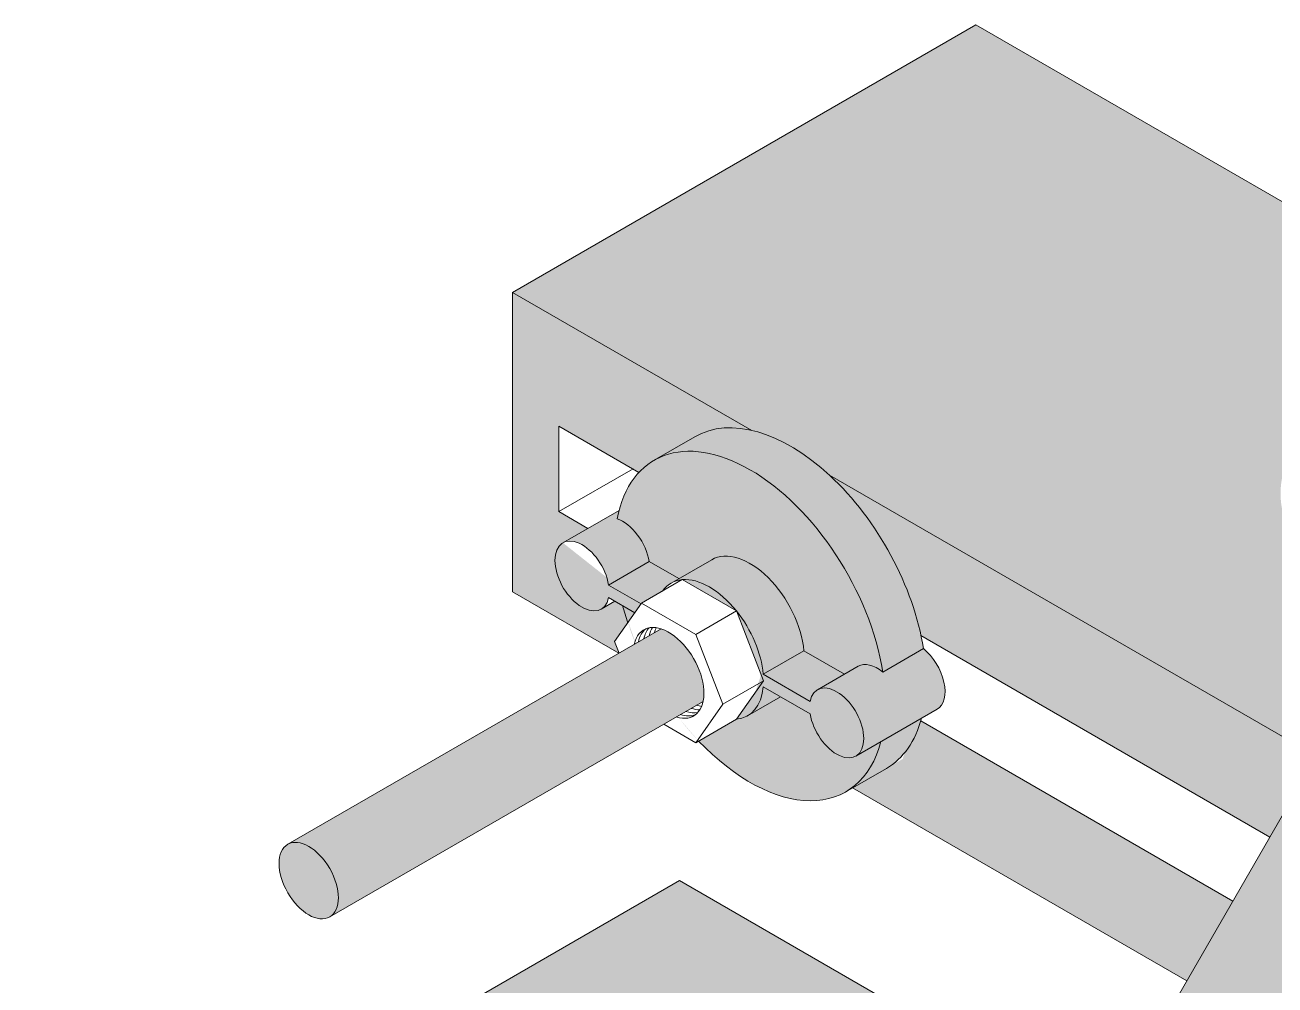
# Model space of a CAD drawing. Extents: x -23436 to 4767, y -3862 to 10024.
# Drawn here: x -14843.08 to -14802.2, y 7955.41 to 7986.83 of the extents above; entities that cross this region are included whole.
import ezdxf

# ---------------------------------------------------------------- set-up
doc = ezdxf.new("R2010")
doc.units = 0
doc.layers.get('0').update_dxf_attribs({"lineweight": 13})
doc.layers.add('3D.', color=254, linetype='Continuous')
doc.layers.add('Reaproveitamento', color=252, linetype='Continuous')
doc.layers.add('Escora de Viga', color=250, linetype='Continuous', lineweight=20)
doc.layers.add('Madeira', color=100, linetype='Continuous', lineweight=13)

msp = doc.modelspace()

# ---------------------------------------------------------------- hatches: boundary and pattern name
at = {"layer": '3D.'}
h = msp.add_hatch(color=9, dxfattribs=at)
edge = h.paths.add_edge_path()
edge.add_line((-14800.84155643063, 7962.899693751229), (-14799.91928641255, 7964.497112281011))
edge.add_line((-14799.91928641255, 7964.497112281011), (-14800.66174853286, 7964.925772985926))
edge.add_line((-14800.66174853286, 7964.925772985926), (-14798.73277536024, 7968.266852527131))
edge.add_line((-14798.73277536024, 7968.266852527131), (-14800.95864633449, 7969.551959733131))
edge.add_spline(control_points=[(-14800.95864633449, 7969.551959733131), (-14801.15795179516, 7969.667028794634), (-14801.33682417947, 7969.816949338639), (-14801.63863647044, 7970.170613966433), (-14801.75975307725, 7970.375378627841), (-14801.93912825514, 7970.825358555217), (-14801.99253994967, 7971.072296662229), (-14802.02597316717, 7971.572459744029), (-14802.00551588427, 7971.825874366814), (-14801.89823158419, 7972.318808007522), (-14801.81141259278, 7972.558419201627), (-14801.67397047947, 7972.825345968931), (-14801.65125957057, 7972.866961238326), (-14801.62756190509, 7972.908006798929)], knot_values=[1.570796326794896, 1.570796326794896, 1.570796326794896, 1.570796326794896, 1.852598109787764, 1.852598109787764, 2.142978333287198, 2.142978333287198, 2.454389226376052, 2.454389226376052, 2.768548491735048, 2.768548491735048, 3.082707757094047, 3.082707757094047, 3.141592653589877, 3.141592653589877, 3.141592653589877, 3.141592653589877], degree=3, periodic=0)
edge.add_line((-14801.62756190509, 7972.908006798929), (-14798.18706492767, 7978.86712236723))
edge.add_line((-14798.18706492744, 7978.86712236723), (-14811.97781591334, 7986.829216161235))
edge.add_line((-14811.97781591334, 7986.829216161235), (-14827.13326047956, 7978.079216161337))
edge.add_line((-14827.13326047956, 7978.079216161337), (-14819.3119488581, 7973.56357979114))
edge.add_ellipse((-14818.03999373993, 7967.929216161227), major_axis=(-3.132520536443655, 5.425684724873319), ratio=0.5773502691896255, start_angle=298.3144101118195, end_angle=331.6855898882364, ccw=False)
edge.add_ellipse((-14818.03999373993, 7967.929216161227), major_axis=(-3.132520536443655, 5.425684724873319), ratio=0.5773502691896255, start_angle=236.2930856372637, end_angle=298.3144101118195)
edge.add_line((-14816.76803862189, 7972.094852531432), (-14800.84155643063, 7962.899693751229))
h = msp.add_hatch(color=9, dxfattribs=at)
edge = h.paths.add_edge_path()
edge.add_line((-14827.13326047956, 7978.079216161337), (-14827.13326047956, 7968.279216161334))
edge.add_line((-14827.13326047956, 7968.279216161334), (-14823.65523247416, 7966.271175756237))
edge.add_line((-14823.65523247416, 7966.271175756237), (-14823.65254016036, 7966.272730164537))
edge.add_line((-14823.65254016036, 7966.272730164537), (-14823.79906267505, 7966.650370007426))
edge.add_line((-14823.79906267517, 7966.650370007426), (-14823.36662871084, 7967.265572070219))
edge.add_ellipse((-14819.36900964806, 7967.161908469019), major_axis=(3.132520536443653, -5.425684724873324), ratio=0.5773502691896261, start_angle=244.8768740700786, end_angle=250.5264724854359, ccw=False)
edge.add_line((-14823.53514419596, 7967.827996602429), (-14823.78646930809, 7967.973099223631))
edge.add_line((-14823.78646930809, 7967.973099223631), (-14824.23577129423, 7967.713694600827))
edge.add_ellipse((-14824.86227540149, 7968.798831545924), major_axis=(0.6265041072887299, -1.085136944974663), ratio=0.5773502691896263, start_angle=180.0000000000004, end_angle=359.9999999999916, ccw=False)
edge.add_ellipse((-14824.86227540149, 7968.798831545924), major_axis=(0.6265041072887299, -1.085136944974663), ratio=0.5773502691896263, start_angle=56.53695903279425, end_angle=180)
edge.add_line((-14825.48877950887, 7969.883968490818), (-14824.67053478137, 7970.35638230463))
edge.add_line((-14824.67053478137, 7970.35638230463), (-14825.61771602307, 7970.904216161334))
edge.add_line((-14825.61771602307, 7970.904216161334), (-14825.61771602307, 7973.704216161337))
edge.add_line((-14825.61771602307, 7973.704216161337), (-14822.99920199976, 7972.189711256522))
edge.add_ellipse((-14819.36900964806, 7967.161908469019), major_axis=(3.132520536443653, -5.425684724873324), ratio=0.5773502691896261, start_angle=179.9999999999922, end_angle=190.0294449986442, ccw=False)
edge.add_line((-14822.50153018454, 7972.587593193924), (-14821.17251427648, 7973.354900886234))
edge.add_ellipse((-14818.03999373993, 7967.929216161227), major_axis=(-3.132520536443653, 5.425684724873324), ratio=0.5773502691896261, start_angle=331.6855898881532, end_angle=359.99999999999744, ccw=False)
edge.add_line((-14819.3119488581, 7973.56357979114), (-14827.13326047956, 7978.079216161337))
h = msp.add_hatch(color=8, dxfattribs=at)
edge = h.paths.add_edge_path()
edge.add_ellipse((-14818.03999373993, 7967.929216161227), major_axis=(-3.132520536443653, 5.425684724873324), ratio=0.5773502691896261, start_angle=240.0280419755354, end_angle=298.3144101118478)
edge.add_ellipse((-14818.03999373993, 7967.929216161227), major_axis=(-3.132520536443653, 5.425684724873324), ratio=0.5773502691896261, start_angle=298.3144101118478, end_angle=331.6855898881549)
edge.add_ellipse((-14818.03999373993, 7967.929216161227), major_axis=(-3.132520536443653, 5.425684724873324), ratio=0.5773502691896261, start_angle=331.6855898881549, end_angle=360)
edge.add_line((-14821.17251427636, 7973.354900886234), (-14822.50153018454, 7972.587593193735))
edge.add_ellipse((-14819.36900964806, 7967.161908469019), major_axis=(3.132520536443653, -5.425684724873324), ratio=0.5773502691896261, start_angle=56.29308563726602, end_angle=180.0000000000087, ccw=False)
edge.add_line((-14815.02472998809, 7965.655471972832), (-14813.69571407996, 7966.422779665112))
edge.add_ellipse((-14818.03999373993, 7967.929216161227), major_axis=(-3.132520536443653, 5.425684724873324), ratio=0.5773502691896261, start_angle=236.2930856372691, end_angle=240.0280419755354)
h = msp.add_hatch(color=8, dxfattribs=at)
edge = h.paths.add_edge_path()
edge.add_ellipse((-14819.36900964806, 7967.161908469019), major_axis=(3.132520536443657, -5.425684724873324), ratio=0.577350269189626, start_angle=56.29308563726573, end_angle=180.0000000000078)
edge.add_ellipse((-14819.36900964806, 7967.161908469019), major_axis=(3.132520536443657, -5.425684724873324), ratio=0.577350269189626, start_angle=180.0000000000078, end_angle=190.8636130244265)
edge.add_ellipse((-14819.36900964806, 7967.161908469019), major_axis=(3.132520536443657, -5.425684724873324), ratio=0.577350269189626, start_angle=190.8636130244265, end_angle=210.1537718029654)
edge.add_ellipse((-14819.36900964806, 7967.161908469019), major_axis=(3.132520536443657, -5.425684724873324), ratio=0.577350269189626, start_angle=210.1537718029654, end_angle=213.7069143627356)
edge.add_ellipse((-14823.53325949349, 7969.566139238132), major_axis=(0.6265041072887299, -1.085136944974663), ratio=0.5773502691896263, start_angle=56.536959032818515, end_angle=146.7236510024956, ccw=False)
edge.add_line((-14822.66514993746, 7969.269551337029), (-14821.69782395598, 7968.711065421334))
edge.add_line((-14821.6978239561, 7968.711065421334), (-14820.62201786276, 7969.332182358836))
edge.add_ellipse((-14819.36900964806, 7967.161908469019), major_axis=(-1.253008214577459, 2.170273889949326), ratio=0.5773502691896263, start_angle=230.7391704772651, end_angle=359.9999999999937, ccw=False)
edge.add_line((-14817.60587080494, 7966.348575168029), (-14816.28056589614, 7965.58341002204))
edge.add_line((-14816.28056589609, 7965.58341002204), (-14815.83126390989, 7965.842814644626))
edge.add_ellipse((-14815.20475980263, 7964.757677699732), major_axis=(0.6265041072887299, -1.085136944974663), ratio=0.5773502691896263, start_angle=123.27634899746599, end_angle=179.9999999999622, ccw=False)
h = msp.add_hatch(color=9, dxfattribs=at)
edge = h.paths.add_edge_path()
edge.add_line((-14802.36750154007, 7960.256679292421), (-14800.84155643063, 7962.899693751229))
edge.add_line((-14800.84155643063, 7962.899693751229), (-14816.76803862189, 7972.094852531432))
edge.add_ellipse((-14818.03999373993, 7967.929216161227), major_axis=(-3.132520536443655, 5.425684724873319), ratio=0.5773502691896255, start_angle=240.7412064639667, end_angle=298.3144101118123, ccw=False)
edge.add_line((-14813.77608150216, 7966.855211954216), (-14802.36750154007, 7960.256679292421))
h = msp.add_hatch(color=8, dxfattribs=at)
edge = h.paths.add_edge_path()
edge.add_ellipse((-14823.53325949349, 7969.566139238132), major_axis=(0.6265041072887299, -1.085136944974663), ratio=0.5773502691896263, start_angle=56.53695903281846, end_angle=146.7236510024955)
edge.add_ellipse((-14819.36900964806, 7967.161908469019), major_axis=(3.132520536443653, -5.425684724873324), ratio=0.5773502691896261, start_angle=210.1537718029658, end_angle=213.7069143627355, ccw=False)
edge.add_line((-14823.65117408884, 7970.944910474822), (-14825.48877950887, 7969.883968490818))
edge.add_ellipse((-14824.86227540149, 7968.798831545924), major_axis=(0.6265041072887299, -1.085136944974663), ratio=0.5773502691896263, start_angle=56.53695903280101, end_angle=179.9999999999984, ccw=False)
edge.add_line((-14823.99416584558, 7968.502243644632), (-14822.66514993746, 7969.269551337029))
h = msp.add_hatch(color=8, dxfattribs=at)
edge = h.paths.add_edge_path()
edge.add_ellipse((-14824.86227540149, 7968.798831545924), major_axis=(0.6265041072887299, -1.085136944974663), ratio=0.5773502691896263, start_angle=56.536959032801, end_angle=179.9999999999983)
edge.add_ellipse((-14824.86227540149, 7968.798831545924), major_axis=(0.6265041072887299, -1.085136944974663), ratio=0.5773502691896263, start_angle=179.9999999999983, end_angle=359.9999999999844)
edge.add_ellipse((-14824.86227540149, 7968.798831545924), major_axis=(0.6265041072887299, -1.085136944974663), ratio=0.5773502691896263, start_angle=359.9999999999844, end_angle=393.4630409671918)
edge.add_line((-14823.99416584558, 7968.09301287553), (-14823.13406267508, 7967.596432078413))
edge.add_line((-14823.13406267508, 7967.596432078413), (-14822.92944729039, 7967.887528100329))
edge.add_line((-14822.92944729039, 7967.887528100329), (-14823.99416584558, 7968.502243644632))
h = msp.add_hatch(color=8, dxfattribs=at)
edge = h.paths.add_edge_path()
edge.add_ellipse((-14819.36900964806, 7967.161908469019), major_axis=(-1.253008214577459, 2.170273889949326), ratio=0.5773502691896263, start_angle=230.739170477265, end_angle=359.9999999999937)
edge.add_line((-14820.62201786276, 7969.332182358836), (-14821.95103377059, 7968.564874666527))
edge.add_ellipse((-14820.69802555618, 7966.394600776724), major_axis=(1.253008214577459, -2.170273889949326), ratio=0.5773502691896263, start_angle=165.0000000000357, end_angle=179.9999999999853, ccw=False)
edge.add_ellipse((-14820.69802555618, 7966.394600776724), major_axis=(1.253008214577459, -2.170273889949326), ratio=0.5773502691896263, start_angle=104.99999999998141, end_angle=165.0000000000357, ccw=False)
edge.add_ellipse((-14820.69802555618, 7966.394600776724), major_axis=(1.253008214577459, -2.170273889949326), ratio=0.5773502691896263, start_angle=50.739170477261496, end_angle=104.99999999998141, ccw=False)
edge.add_line((-14818.93488671306, 7965.581267475531), (-14817.60587080494, 7966.348575168029))
h = msp.add_hatch(color=8, dxfattribs=at)
edge = h.paths.add_edge_path()
edge.add_ellipse((-14820.69802555618, 7966.394600776724), major_axis=(1.253008214577459, -2.170273889949326), ratio=0.5773502691896263, start_angle=179.9999999999853, end_angle=194.9999999998886, ccw=False)
edge.add_line((-14821.95103377059, 7968.564874666527), (-14821.69782395598, 7968.711065421334))
edge.add_line((-14821.6978239561, 7968.711065421334), (-14822.66514993757, 7969.269551337029))
edge.add_line((-14822.66514993746, 7969.269551337029), (-14823.99416584558, 7968.502243644632))
edge.add_line((-14823.99416584558, 7968.502243644632), (-14822.92944729039, 7967.887528100329))
edge.add_line((-14822.92944729039, 7967.887528100329), (-14822.91305206968, 7967.91085275663))
edge.add_line((-14822.91305206968, 7967.91085275663), (-14822.23264094077, 7968.303688305214))
h = msp.add_hatch(color=8, dxfattribs=at)
edge = h.paths.add_edge_path(flags=17)
edge.add_ellipse((-14820.69802555618, 7966.394600776724), major_axis=(1.253008214577459, -2.170273889949326), ratio=0.5773502691896263, start_angle=104.9999999999814, end_angle=165.0000000000352)
edge.add_line((-14821.58403616138, 7968.678160449026), (-14819.81201495045, 7967.655083525826))
h = msp.add_hatch(color=8, dxfattribs=at)
edge = h.paths.add_edge_path()
edge.add_ellipse((-14819.36900964806, 7967.161908469019), major_axis=(3.132520536443653, -5.425684724873324), ratio=0.5773502691896261, start_angle=244.8768740700737, end_angle=250.5264724854294)
edge.add_line((-14823.36662871084, 7967.265572070219), (-14823.13406267508, 7967.596432078413))
edge.add_line((-14823.13406267508, 7967.596432078413), (-14823.53514419596, 7967.827996602429))
h = msp.add_hatch(color=8, dxfattribs=at)
edge = h.paths.add_edge_path()
edge.add_ellipse((-14816.53377571063, 7963.990370007423), major_axis=(0.6265041072887299, -1.085136944974663), ratio=0.5773502691896263, start_angle=360.0000000000088, end_angle=539.9999999999844)
edge.add_ellipse((-14816.53377571063, 7963.990370007423), major_axis=(0.6265041072887299, -1.085136944974663), ratio=0.5773502691896263, start_angle=539.9999999999844, end_angle=573.4630409671951)
edge.add_line((-14817.40188526672, 7964.696188677934), (-14818.93488671306, 7965.581267475531))
edge.add_ellipse((-14820.69802555618, 7966.394600776724), major_axis=(1.253008214577459, -2.170273889949326), ratio=0.5773502691896263, start_angle=50.73917047726147, end_angle=104.9999999999814)
edge.add_line((-14819.81201495045, 7967.655083526015), (-14818.92600434537, 7965.371523853641))
edge.add_line((-14818.92600434537, 7965.371523853641), (-14819.81201495045, 7964.111041104321))
edge.add_ellipse((-14820.69802555618, 7966.394600776724), major_axis=(1.253008214577459, -2.170273889949326), ratio=0.5773502691896263, start_angle=345.0000000000186, end_angle=359.9999999999965)
edge.add_ellipse((-14820.69802555618, 7966.394600776724), major_axis=(1.253008214577459, -2.170273889949326), ratio=0.5773502691896263, start_angle=359.9999999999965, end_angle=399.2608295227279)
edge.add_line((-14818.93488671306, 7965.172036706326), (-14817.40188526672, 7964.286957908642))
edge.add_ellipse((-14816.53377571063, 7963.990370007423), major_axis=(0.6265041072887299, -1.085136944974663), ratio=0.5773502691896263, start_angle=236.5369590328147, end_angle=360.0000000000088)
h = msp.add_hatch(color=8, dxfattribs=at)
edge = h.paths.add_edge_path()
edge.add_ellipse((-14822.02704146436, 7965.627293084415), major_axis=(-0.814455339475351, 1.410678028467063), ratio=0.577350269189626, start_angle=212.6368975034518, end_angle=327.3631024963071)
edge.add_line((-14822.27365207837, 7967.068831569735), (-14834.48751321675, 7960.017155553725))
edge.add_ellipse((-14833.80165608886, 7958.829216161337), major_axis=(-0.6858571279792418, 1.187939392393313), ratio=0.5773502691896261, start_angle=180.0000000000008, end_angle=360.0000000000008, ccw=False)
edge.add_line((-14833.11579896057, 7957.641276768934), (-14820.90193782236, 7964.69295278493))
h = msp.add_hatch(color=8, dxfattribs=at)
edge = h.paths.add_edge_path()
edge.add_line((-14816.28056589609, 7965.58341002204), (-14817.60587080494, 7966.348575168029))
edge.add_line((-14817.60587080494, 7966.348575168029), (-14818.93488671306, 7965.581267475531))
edge.add_line((-14818.93488671306, 7965.581267475531), (-14817.40188526672, 7964.696188677934))
edge.add_ellipse((-14816.53377571063, 7963.990370007423), major_axis=(0.6265041072887299, -1.085136944974663), ratio=0.5773502691896263, start_angle=539.9999999999843, end_angle=573.4630409671953, ccw=False)
edge.add_line((-14817.16027981807, 7965.075506952418), (-14816.28056589614, 7965.58341002204))
h = msp.add_hatch(color=8, dxfattribs=at)
edge = h.paths.add_edge_path()
edge.add_ellipse((-14813.8757438945, 7965.524985392129), major_axis=(-0.6265041072887299, 1.085136944974663), ratio=0.5773502691896263, start_angle=180.0000000000127, end_angle=303.2763489974697)
edge.add_line((-14813.69571408008, 7966.422779665112), (-14815.02472998809, 7965.655471972832))
edge.add_ellipse((-14815.20475980263, 7964.757677699732), major_axis=(0.6265041072887299, -1.085136944974663), ratio=0.5773502691896263, start_angle=123.276348997466, end_angle=179.9999999999621)
edge.add_line((-14815.83126390989, 7965.842814644626), (-14817.16027981807, 7965.075506952418))
edge.add_ellipse((-14816.53377571063, 7963.990370007423), major_axis=(0.6265041072887299, -1.085136944974663), ratio=0.5773502691896263, start_angle=360.00000000000887, end_angle=539.9999999999843, ccw=False)
edge.add_line((-14815.90727160349, 7962.905233062427), (-14813.24923978718, 7964.439848447133))
h = msp.add_hatch(color=8, dxfattribs=at)
edge = h.paths.add_edge_path()
edge.add_line((-14818.36921124808, 7964.84544382441), (-14818.93488671306, 7965.172036706326))
edge.add_ellipse((-14820.69802555618, 7966.394600776724), major_axis=(1.253008214577459, -2.170273889949326), ratio=0.5773502691896263, start_angle=359.9999999999969, end_angle=399.2608295227278, ccw=False)
edge.add_line((-14819.44501734154, 7964.224326886719), (-14818.36921124808, 7964.84544382441))
h = msp.add_hatch(color=8, dxfattribs=at)
edge = h.paths.add_edge_path()
edge.add_ellipse((-14818.03999373993, 7967.929216161227), major_axis=(-3.132520536443653, 5.425684724873324), ratio=0.5773502691896261, start_angle=180.0000000000025, end_angle=208.2575950046177)
edge.add_ellipse((-14818.03999373993, 7967.929216161227), major_axis=(-3.132520536443653, 5.425684724873324), ratio=0.5773502691896261, start_angle=208.2575950046177, end_angle=210.1537718029698)
edge.add_line((-14813.75782929904, 7964.146214155438), (-14815.08684520728, 7963.378906463129))
edge.add_ellipse((-14819.36900964806, 7967.161908469019), major_axis=(3.132520536443653, -5.425684724873324), ratio=0.5773502691896261, start_angle=360.00000000000813, end_angle=390.1537718029655, ccw=False)
edge.add_line((-14816.03431309307, 7961.87123589992), (-14816.0184771456, 7961.862093011428))
edge.add_line((-14816.0184771456, 7961.862093011428), (-14814.90747320357, 7962.503531436336))
h = msp.add_hatch(color=9, dxfattribs=at)
edge = h.paths.add_edge_path()
edge.add_line((-14805.08508090938, 7955.549693751238), (-14803.57939498198, 7958.157618277417))
edge.add_line((-14803.57939498198, 7958.157618277417), (-14813.78210919672, 7964.058698272524))
edge.add_ellipse((-14818.03999373993, 7967.929216161227), major_axis=(-3.132520536443655, 5.425684724873319), ratio=0.5773502691896255, start_angle=180, end_angle=208.9739441521251, ccw=False)
edge.add_line((-14814.37373905828, 7962.811682988833), (-14816.0184771456, 7961.862093011428))
edge.add_line((-14816.0184771456, 7961.862093011428), (-14805.08508090915, 7955.549693751238))
h = msp.add_hatch(color=8, dxfattribs=at)
edge = h.paths.add_edge_path()
edge.add_ellipse((-14816.53377571063, 7963.990370007423), major_axis=(0.6265041072887299, -1.085136944974663), ratio=0.5773502691896263, start_angle=236.536959032815, end_angle=360.00000000000887, ccw=False)
edge.add_line((-14817.40188526672, 7964.286957908642), (-14818.36921124808, 7964.84544382441))
edge.add_line((-14818.36921124808, 7964.84544382441), (-14819.44501734154, 7964.224326886719))
edge.add_ellipse((-14820.69802555618, 7966.394600776724), major_axis=(1.253008214577459, -2.170273889949326), ratio=0.5773502691896263, start_angle=345.00000000001864, end_angle=359.9999999999969, ccw=False)
edge.add_line((-14819.81201495045, 7964.111041104321), (-14821.04795734836, 7963.397469428326))
edge.add_ellipse((-14819.36900964806, 7967.161908469019), major_axis=(3.132520536443653, -5.425684724873324), ratio=0.5773502691896261, start_angle=292.7288384360552, end_angle=360.0000000000081)
edge.add_ellipse((-14819.36900964806, 7967.161908469019), major_axis=(3.132520536443653, -5.425684724873324), ratio=0.5773502691896261, start_angle=360.0000000000081, end_angle=390.1537718029654)
edge.add_line((-14815.08684520728, 7963.378906463129), (-14815.90727160349, 7962.905233062427))
msp.add_hatch(color=9, dxfattribs=at).paths.add_polyline_path([(-14791.30672581757, 7959.524648103225), (-14799.91928641255, 7964.497112281011), (-14916.08633746394, 7763.289877694422), (-14907.47377686914, 7758.317413516621)])
h = msp.add_hatch(color=8, dxfattribs=at)
edge = h.paths.add_edge_path()
edge.add_ellipse((-14833.80165608886, 7958.829216161337), major_axis=(-0.6858571279792418, 1.187939392393313), ratio=0.5773502691896261, start_angle=180.0000000000007, end_angle=360.0000000000007)
edge.add_ellipse((-14833.80165608886, 7958.829216161337), major_axis=(-0.6858571279792418, 1.187939392393313), ratio=0.5773502691896261, start_angle=8.194332370608354e-13, end_angle=180.0000000000007)
at = {"layer": 'Reaproveitamento', "true_color": 0xf26722}
h = msp.add_hatch(color=30, dxfattribs=at)
h.dxf.hatch_style = 1
edge = h.paths.add_edge_path()
edge.add_line((-14821.67730043571, 7958.829216161334), (-14839.86383391515, 7948.329216161326))
edge.add_line((-14839.86383391515, 7948.329216161326), (-14816.90632767091, 7935.074693751256))
edge.add_line((-14816.90632767091, 7935.074693751256), (-14811.57240949765, 7944.313311030759))
edge.add_line((-14811.57240949765, 7944.313311030759), (-14811.57240949765, 7945.016432460719))
edge.add_line((-14811.57240949765, 7945.016432460719), (-14812.69751147345, 7945.42593609052))
edge.add_line((-14812.69751147345, 7945.42593609052), (-14812.69751147345, 7945.952153284728))
edge.add_ellipse((-14810.9618531365, 7945.87890864922), major_axis=(1.712949250743258, 0), ratio=0.2835443566743916, start_angle=179.9999999970562, end_angle=270.4325779785239)
edge.add_ellipse((-14810.9618531365, 7945.87890864922), major_axis=(1.712949250743258, 0), ratio=0.2835443566743916, start_angle=156.1981101083975, end_angle=179.9999999970562, ccw=False)
edge.add_ellipse((-14810.9618531365, 7945.87890864922), major_axis=(1.712949250743258, 0), ratio=0.2835443566743916, start_angle=134.5446451687644, end_angle=156.1981101083975, ccw=False)
edge.add_line((-14812.20893518251, 7946.237260890799), (-14812.16342677419, 7946.225066949535))
edge.add_ellipse((-14810.9618531365, 7945.87890864922), major_axis=(1.712949250743258, 0), ratio=0.2835443566743916, start_angle=109.83149907094679, end_angle=134.5446451687644, ccw=False)
edge.add_ellipse((-14810.9618531365, 7945.87890864922), major_axis=(1.712949250743258, 0), ratio=0.2835443566743916, start_angle=70.97321064179488, end_angle=109.83149907094679, ccw=False)
edge.add_line((-14810.40341419521, 7946.338070288382), (-14808.75459279005, 7949.193912734736))
edge.add_line((-14808.75459279005, 7949.193912734736), (-14808.75459279005, 7951.368287423405))
edge.add_line((-14808.75459279005, 7951.368287423405), (-14821.67730043571, 7958.829216161334))
edge = h.paths.add_edge_path(flags=16)
edge.add_ellipse((-14817.23730316888, 7949.502041414731), major_axis=(1.712949250743258, 0), ratio=0.2835443566743916, start_angle=180.0007616249546, end_angle=297.0414528393143)
edge.add_line((-14816.45853646251, 7949.069441779624), (-14818.80455984466, 7949.698056850333))
edge.add_ellipse((-14817.23730316888, 7949.502041414731), major_axis=(1.712949250743258, 0), ratio=0.2835443566743916, start_angle=156.1981101069782, end_angle=180.0007616249546)
edge.add_line((-14818.95025025913, 7949.502040835872), (-14817.14667506093, 7949.018774317998))
h.paths.add_polyline_path([(-14818.95025241947, 7949.101236992317, 0.3152780806441146), (-14818.89627750957, 7949.02415901253), (-14818.88366928505, 7949.019533906034, -0.69218573297648), (-14818.95025241947, 7949.157900095366)], flags=16)
edge = h.paths.add_edge_path(flags=16)
edge.add_line((-14816.64945589397, 7948.639565226333), (-14816.64945589397, 7941.098591195518))
edge.add_ellipse((-14817.23730316888, 7940.515782544027), major_axis=(1.735658336960475, 2.8e-15), ratio=0.3568772996997627, start_angle=289.7969819862033, end_angle=430.20301801627267, ccw=False)
edge.add_ellipse((-14817.23730316888, 7940.515782544027), major_axis=(1.735658336960475, 2.8e-15), ratio=0.3568772996997627, start_angle=255.3732387212714, end_angle=289.7969819862033, ccw=False)
edge.add_ellipse((-14817.23730316888, 7940.515782544027), major_axis=(1.735658336960475, 2.8e-15), ratio=0.3568772996997627, start_angle=249.40425052309, end_angle=255.3732387212714, ccw=False)
edge.add_ellipse((-14817.23730316888, 7940.515782544027), major_axis=(1.735658336960475, 2.8e-15), ratio=0.3568772996997627, start_angle=110.5957494857106, end_angle=249.40425052309, ccw=False)
edge.add_line((-14817.84785952968, 7941.09560995629), (-14817.84785952968, 7939.935955131776))
edge.add_ellipse((-14817.23730316888, 7940.515782544027), major_axis=(1.735658336960475, 2.8e-15), ratio=0.3568772996997627, start_angle=249.40425052309, end_angle=255.3732387212713)
edge.add_ellipse((-14817.23730316888, 7940.515782544027), major_axis=(1.735658336960475, 2.8e-15), ratio=0.3568772996997627, start_angle=255.3732387212713, end_angle=289.7969819862033)
edge.add_line((-14816.64945589397, 7939.932973892533), (-14816.64945589397, 7948.639565226333))
edge.add_line((-14816.64945589397, 7948.639565226333), (-14815.52435391805, 7949.049068855989))
edge.add_line((-14815.52435391805, 7949.049068855989), (-14815.52435391805, 7949.101243172832))
edge.add_arc((-14815.60638516805, 7949.101243172832), 0.08203124999999999, -50.00000023150841, 0, ccw=False)
edge.add_line((-14815.5536564972, 7949.038403589395), (-14816.64945589397, 7948.639565226333))

# ---------------------------------------------------------------- linework, layer by layer
for centre, major_axis, ratio, start_param, end_param in [((-14818.03999373993, 7967.929216161227), (-3.132520536443652, 5.425684724873317), 0.5773502691896255, 4.124092344067174, 6.283185307179542), ((-14819.36900964806, 7967.161908469019), (3.132520536443652, -5.425684724873317), 0.5773502691896255, 0.9824996904773811, 3.729889289907331), ((-14823.53325949349, 7969.566139238132), (0.6265041072887306, -1.085136944974657), 0.5773502691896263, 0.9867560841877128, 2.560810800540929), ((-14824.86227540149, 7968.798831545924), (0.6265041072887306, -1.085136944974657), 0.5773502691896263, 0.9867560841874085, 6.867225549786338), ((-14819.36900964806, 7967.161908469019), (-1.253008214577459, 2.170273889949323), 0.5773502691896263, 4.027158238148721, 6.283185307179254), ((-14820.69802555618, 7966.394600776724), (1.253008214577459, -2.170273889949323), 0.5773502691896263, 2.87979326579089, 3.403392041388906), ((-14820.69802555618, 7966.394600776724), (1.253008214577459, -2.170273889949323), 0.5773502691896263, 1.832595714594203, 2.87979326579089), ((-14819.36900964806, 7967.161908469019), (3.132520536443652, -5.425684724873317), 0.5773502691896255, 4.273907714514398, 4.372511808277836), ((-14822.02704146436, 7965.627293084415), (-0.8144553394753492, 1.410678028467061), 0.577350269189626, 2.57197133451824, 6.852806626254712), ((-14820.69802555618, 7966.394600776724), (1.253008214577459, -2.170273889949323), 0.5773502691896263, 0.885565584558962, 1.832595714594203), ((-14821.89413987334, 7965.70402385363), (-0.8144553394753492, 1.410678028467061), 0.577350269189626, 0.0816800368332763, 0.5696213190744582), ((-14821.71693775228, 7965.806331545829), (-0.8144553394753492, 1.410678028467061), 0.577350269189626, 0.19154401917878, 0.5696213190749259), ((-14821.53973563116, 7965.90863923813), (-0.8144553394753492, 1.410678028467061), 0.577350269189626, 0.3038128047378498, 0.5696213190751309), ((-14821.36253350986, 7966.010946930533), (-0.8144553394753492, 1.410678028467061), 0.577350269189626, 0.4202034580508935, 0.5696213190747949), ((-14821.18533138903, 7966.113254622718), (-0.8144553394753492, 1.410678028467061), 0.577350269189626, 0.5430292918179978, 0.569621319074692), ((-14813.8757438945, 7965.524985392129), (-0.6265041072887306, 1.085136944974657), 0.5773502691896263, 3.141592653589133, 5.293170833434768), ((-14815.20475980263, 7964.757677699732), (0.6265041072887306, -1.085136944974657), 0.5773502691896263, 2.151578179844733, 3.141592653589353), ((-14816.53377571063, 7963.990370007423), (0.6265041072887306, -1.085136944974657), 0.5773502691896263, 4.128348737777263, 10.00881820337668), ((-14820.69802555618, 7966.394600776724), (1.253008214577459, -2.170273889949323), 0.5773502691896263, 6.021385919380357, 6.968416049415658), ((-14821.53973563116, 7965.90863923813), (-0.8144553394753492, 1.410678028467061), 0.577350269189626, 2.57197133451824, 2.837779848851518), ((-14821.36253350986, 7966.010946930533), (-0.8144553394753492, 1.410678028467061), 0.577350269189626, 2.571971334518476, 2.721389195538536), ((-14821.18533138903, 7966.113254622718), (-0.8144553394753492, 1.410678028467061), 0.577350269189626, 2.571971334519126, 2.598563361771792), ((-14821.89413987334, 7965.70402385363), (-0.8144553394753492, 1.410678028467061), 0.577350269189626, 2.571971334519173, 3.059912616756516), ((-14821.71693775228, 7965.806331545829), (-0.8144553394753492, 1.410678028467061), 0.577350269189626, 2.571971334519173, 2.950048634411409), ((-14818.03999373993, 7967.929216161227), (-3.132520536443652, 5.425684724873317), 0.5773502691896255, 3.141592653589792, 3.667875253446506), ((-14819.36900964806, 7967.161908469019), (3.132520536443652, -5.425684724873317), 0.5773502691896255, 5.109082046247933, 6.8094679070363)]:
    msp.add_ellipse(centre, major_axis=major_axis, ratio=ratio, start_param=start_param, end_param=end_param)
msp.add_ellipse((-14833.80165608886, 7958.829216161337), major_axis=(-0.6858571279792407, 1.187939392393315), ratio=0.577350269189626)
at = {"layer": 'Escora de Viga', "extrusion": (-1e-16, 0.8164965809277257, 0.5773502691896264)}
for p, q in [((-14811.97781591334, 7986.829216161235), (-14827.13326047956, 7978.079216161337)), ((-14798.18706492744, 7978.86712236723), (-14811.97781591334, 7986.829216161235)), ((-14827.13326047956, 7968.279216161334), (-14827.13326047956, 7978.079216161337)), ((-14827.13326047956, 7978.079216161337), (-14819.3119488581, 7973.56357979114)), ((-14825.61771602307, 7973.704216161337), (-14822.99920199976, 7972.189711256522)), ((-14825.61771602307, 7970.904216161334), (-14825.61771602307, 7973.704216161337)), ((-14822.50153018454, 7972.587593193924), (-14821.17251427636, 7973.354900886234)), ((-14825.61771602307, 7970.904216161334), (-14823.19501241647, 7972.302964740624)), ((-14816.76803862189, 7972.094852531432), (-14800.84155643063, 7962.899693751229)), ((-14824.67053478137, 7970.35638230463), (-14825.61771602307, 7970.904216161334)), ((-14825.48877950887, 7969.883968490818), (-14823.65117408884, 7970.944910474822)), ((-14821.95103377059, 7968.564874666527), (-14820.62201786276, 7969.332182358836)), ((-14823.99416584558, 7968.502243644632), (-14822.66514993746, 7969.269551337029)), ((-14822.66514993746, 7969.269551337029), (-14821.6978239561, 7968.711065421334)), ((-14822.91305206968, 7967.91085275663), (-14821.58403616138, 7968.678160449026)), ((-14821.58403616138, 7968.678160449026), (-14819.81201495045, 7967.655083525826)), ((-14823.65523247416, 7966.271175756237), (-14827.13326047956, 7968.279216161334)), ((-14823.99416584558, 7968.502243644632), (-14822.92944729039, 7967.887528100329)), ((-14824.23577129423, 7967.713694600827), (-14823.78646930809, 7967.973099223631)), ((-14823.99416584558, 7968.09301287553), (-14823.13406267508, 7967.596432078413)), ((-14823.79906267517, 7966.650370007426), (-14822.91305206968, 7967.91085275663)), ((-14822.91305206968, 7967.91085275663), (-14821.14103085887, 7966.887775833633)), ((-14821.14103085887, 7966.887775833633), (-14819.81201495045, 7967.655083525826)), ((-14819.81201495045, 7967.655083525826), (-14818.92600434537, 7965.371523853641)), ((-14822.27365207837, 7967.068831569735), (-14834.48751321675, 7960.017155553725)), ((-14821.14103085887, 7966.887775833633), (-14820.25502025349, 7964.604216161331)), ((-14823.65254016036, 7966.272730164537), (-14823.79906267517, 7966.650370007426)), ((-14813.77608150216, 7966.855211954216), (-14802.36750154007, 7960.256679292421)), ((-14818.93488671306, 7965.581267475531), (-14817.60587080494, 7966.34857516784)), ((-14817.60587080494, 7966.34857516784), (-14816.28056589609, 7965.58341002204)), ((-14813.69571408008, 7966.422779665112), (-14815.02472998809, 7965.655471972832)), ((-14817.16027981807, 7965.075506952418), (-14815.83126391006, 7965.842814644626)), ((-14820.25502025349, 7964.604216161331), (-14818.92600434537, 7965.371523853641)), ((-14818.92600434537, 7965.371523853641), (-14819.81201495045, 7964.111041104321)), ((-14818.93488671306, 7965.581267475531), (-14817.40188526672, 7964.696188677934)), ((-14819.44501734154, 7964.224326886719), (-14818.36921124808, 7964.84544382441)), ((-14818.93488671306, 7965.172036706326), (-14817.40188526672, 7964.286957908642)), ((-14799.91928641255, 7964.497112281011), (-14916.08633746394, 7763.289877694422)), ((-14820.90193782236, 7964.69295278493), (-14833.11579896057, 7957.641276768934)), ((-14820.25502025349, 7964.604216161331), (-14821.14103085887, 7963.343733412026)), ((-14815.90727160349, 7962.905233062427), (-14813.24923978718, 7964.439848447133)), ((-14821.14103085887, 7963.343733412026), (-14819.81201495045, 7964.111041104321)), ((-14803.57939498198, 7958.157618277417), (-14813.78210919672, 7964.058698272524)), ((-14821.14103085887, 7963.343733412026), (-14822.18994259289, 7963.949322884031)), ((-14816.23648911157, 7961.736223744027), (-14814.90747320357, 7962.503531436336)), ((-14805.08508090938, 7955.549693751238), (-14816.0184771456, 7961.862093011428))]:
    msp.add_line(p, q, dxfattribs=at)
at = {"layer": 'Madeira', "color": 250, "extrusion": (-1e-16, 0.8164965809277257, 0.5773502691896264)}
for p in [(-14839.86383391514, 7948.32921616133), (-14807.81306093118, 7950.824693751232)]:
    msp.add_line(p, (-14821.67730043571, 7958.829216161334), dxfattribs=at)

doc.saveas('drawing.dxf')
